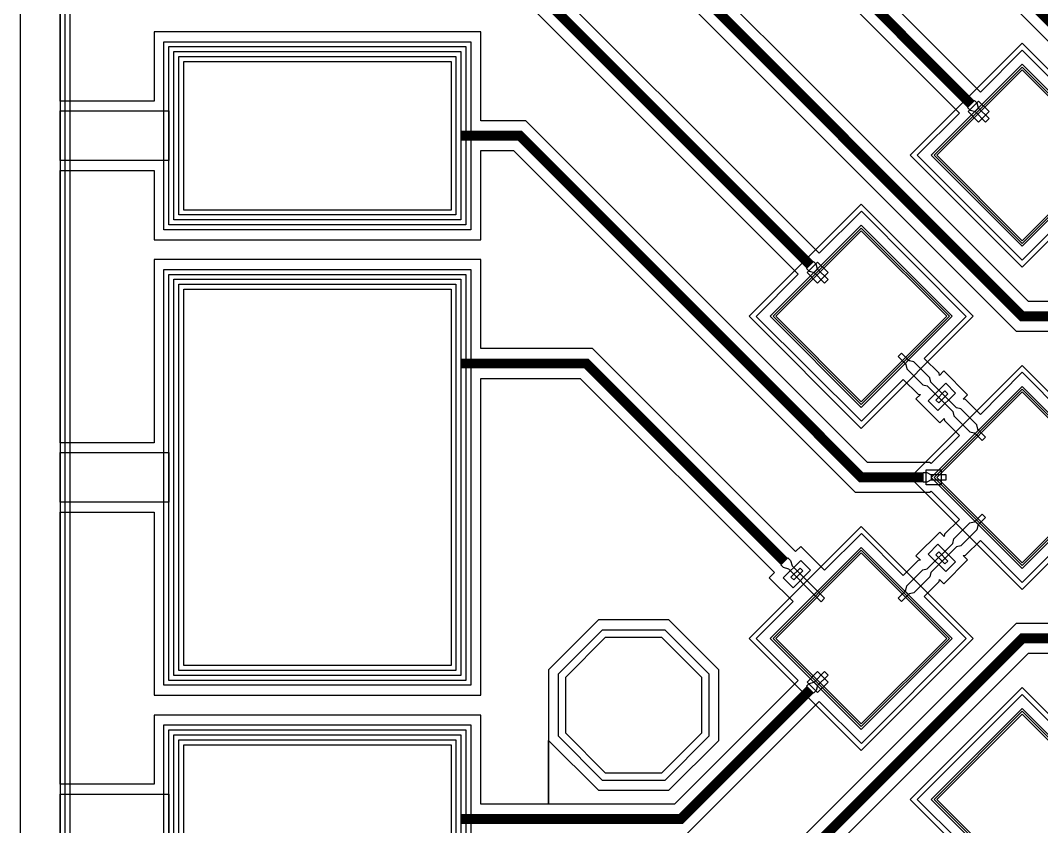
# Model space of a CAD drawing. Extents: x -87611 to 96139, y 77822 to 138139.
# Drawn here: x -7215 to -6184, y 82951 to 83765 of the extents above; entities that cross this region are included whole.
import ezdxf

# ---------------------------------------------------------------- set-up
doc = ezdxf.new("R2010")
doc.units = 0
doc.header["$MEASUREMENT"] = 0
doc.layers.get('0').update_dxf_attribs({"color": 6})
for name, color, linetype in [('L10D0 Abs', 4, 'Continuous'), ('L12D0 Etch', 190, 'Continuous'), ('L14D0 Au', 2, 'Continuous'), ('L15D0 PVIA', 7, 'Continuous'), ('L18D0 SU8', 7, 'Continuous'), ('L1D0 Plug', 200, 'Continuous'), ('L3D0 Base', 3, 'Continuous'), ('L4D0 Cntr', 1, 'Continuous'), ('L50D0 SiO2', 52, 'Continuous'), ('L7D0 DE', 42, 'Continuous'), ('L8D0 Wire', 5, 'Continuous'), ('L9D0 Cont', 30, 'Continuous')]:
    doc.layers.add(name, color=color, linetype=linetype)

# ---------------------------------------------------------------- blocks, each defined once
blk = doc.blocks.new('32PAD')
at = {"layer": 'L14D0 Au'}
blk.add_lwpolyline([(-80, 10), (-80, 290), (80, 290), (80, 10)], close=True, dxfattribs=at)
at = {"layer": 'L15D0 PVIA'}
blk.add_lwpolyline([(-75, 15), (-75, 285), (75, 285), (75, 15)], close=True, dxfattribs=at)
at = {"layer": 'L3D0 Base'}
for points in [[(-25, 300), (-25, 410), (25, 410), (25, 300)], [(-90, 0), (-90, 300), (90, 300), (90, 0)]]:
    blk.add_lwpolyline(points, close=True, dxfattribs=at)
at = {"layer": 'L4D0 Cntr'}
blk.add_lwpolyline([(-85, 5), (-85, 295), (85, 295), (85, 5)], close=True, dxfattribs=at)
at = {"layer": 'L8D0 Wire'}
blk.add_lwpolyline([(-95, -5), (-95, 305), (95, 305), (95, -5)], close=True, dxfattribs=at)
blk = doc.blocks.new('_32PADS')
at = {"layer": 'L14D0 Au'}
blk.add_lwpolyline([(-1340, -195), (-1340, 195), (-1060, 195), (-1060, -195)], close=True, dxfattribs=at)
at = {"layer": 'L15D0 PVIA'}
blk.add_lwpolyline([(-1335, -190), (-1335, 190), (-1065, 190), (-1065, -190)], close=True, dxfattribs=at)
at = {"layer": 'L3D0 Base'}
for points in [[(-1350, -205), (-1350, 205), (-1050, 205), (-1050, -205)], [(-1460, -25), (-1460, 25), (-1350, 25), (-1350, -25)]]:
    blk.add_lwpolyline(points, close=True, dxfattribs=at)
at = {"layer": 'L4D0 Cntr'}
blk.add_lwpolyline([(-1345, -200), (-1345, 200), (-1055, 200), (-1055, -200)], close=True, dxfattribs=at)
at = {"layer": 'L8D0 Wire'}
blk.add_lwpolyline([(-1355, -210), (-1355, 210), (-1045, 210), (-1045, -210)], close=True, dxfattribs=at)
at = {"rotation": 90}
for p in [(-1050, 345), (-1050, -345)]:
    blk.add_blockref('32PAD', p, dxfattribs=at)
blk = doc.blocks.new('_PRBE_BTM')
at = {"layer": 'L1D0 Plug'}
blk.add_lwpolyline([(-25, -12.5), (-25, 12.5), (-11, 12.5), (-11, -12.5)], close=True, dxfattribs=at)
at = {"layer": 'L3D0 Base'}
for points in [[(-55, 2.5), (-45, 2.5), (-45, -2.5), (-55, -2.5)], [(-3.75, -5), (-8.75, -2.5), (-45, -2.5), (-45, 2.5), (-8.75, 2.5), (-3.75, 5), (0, 5), (0, -5)]]:
    blk.add_lwpolyline(points, close=True, dxfattribs=at)
at = {"layer": 'L9D0 Cont'}
blk.add_lwpolyline([(-20, -6.5), (-20, 6.5), (-16, 6.5), (-16, -6.5)], close=True, dxfattribs=at)
blk = doc.blocks.new('_32CONN_BTM')
at = {"layer": 'L1D0 Plug'}
blk.add_lwpolyline([(-7, -12.5), (-7, 12.5), (7, 12.5), (7, -12.5)], close=True, dxfattribs=at)
at = {"layer": 'L3D0 Base'}
for points in [[(-50, 2.5), (-60, 2.5), (-60, -2.5), (-50, -2.5)], [(-45, -5), (-48.75, -2.5), (-50, -2.5), (-50, 2.5), (-48.75, 2.5), (-45, 5), (-22, 5), (-18.25, 2.5), (18.25, 2.5), (22, 5), (45, 5), (48.75, 2.5), (50, 2.5), (50, -2.5), (48.75, -2.5), (45, -5), (22, -5), (18.25, -2.5), (-18.25, -2.5), (-22, -5)], [(50, 2.5), (60, 2.5), (60, -2.5), (50, -2.5)]]:
    blk.add_lwpolyline(points, close=True, dxfattribs=at)
at = {"layer": 'L9D0 Cont'}
blk.add_lwpolyline([(-2, -6.5), (-2, 6.5), (2, 6.5), (2, -6.5)], close=True, dxfattribs=at)
blk = doc.blocks.new('_32PRBE_TOP')
at = {"layer": 'L50D0 SiO2', "linetype": 'Continuous'}
blk.add_lwpolyline([(3.223, 7.5), (18.223, 7.5), (18.223, -7.5), (3.223, -7.5)], close=True, dxfattribs=at)
at = {"layer": 'L8D0 Wire'}
for points in [[(0, 5), (3.75, 5), (8.223, 2.5), (8.223, -2.5), (3.75, -5), (0, -5)], [(23.223, 2.5), (8.223, 2.5), (8.223, -2.5), (23.223, -2.5)]]:
    blk.add_lwpolyline(points, close=True, dxfattribs=at)
blk = doc.blocks.new('_32TRCE130')
at = {"layer": 'L14D0 Au'}
for points in [[(-261.6, 445.5), (-219.2, 487.9), (-325.3, 594), (-367.7, 551.5), (-790, 973.8), (-790, 1035), (-700, 1035), (-700, 1365), (-770, 1365), (-770, 1460), (-610, 1460), (-610, 1365), (-680, 1365), (-680, 1035), (-590, 1035), (-590, 894.1), (-177.6, 481.7), (-177.6, 419.2)], [(-147.6, 419.2), (-147.6, 494.1), (-560, 906.5)], [(-360, 826.7), (-226.3, 693), (-268.7, 650.5), (-162.6, 544.5), (-120.2, 586.9), (-105.3, 572), (-103, 571.6), (-107.5, 567.1), (-83.4, 543.1), (-79, 547.5), (-78.5, 545.2), (-63.6, 530.3), (-106.1, 487.9), (-63.6, 445.5)], [(525.9, 1035), (205.1, 714.2), (162.6, 756.6), (56.6, 650.5), (99, 608.1), (84.1, 593.2), (83.7, 590.9), (79.2, 595.4), (55.2, 571.3), (59.6, 566.9), (57.3, 566.4), (42.4, 551.5), (13.9, 580.1), (15, 581.8), (15, 644.3), (360, 989.3), (360, 1035), (450, 1035), (450, 1365), (380, 1365), (380, 1460), (540, 1460)], [(63.6, 445.5), (106.1, 487.9), (63.6, 530.3), (78.5, 545.2), (79, 547.5), (83.4, 543.1), (107.5, 567.1), (103, 571.6), (105.3, 572), (120.2, 586.9), (162.6, 544.5), (268.7, 650.5), (226.3, 693), (553.3, 1020)], [(700, 1046.5), (147.6, 494.1), (147.6, 419.2)], [(325.3, 381.8), (431.3, 487.9), (388.9, 530.3), (878.6, 1020), (998.3, 1020), (998.3, 1035), (1024.8, 1035), (1140, 1150.2), (1140, 1140), (998.3, 998.3), (977.1, 998.3), (147.6, 168.8)]]:
    blk.add_lwpolyline(points, dxfattribs=at)
for points in [[(-205.1, 714.2), (-330, 839.1), (-330, 966.6), (-265.6, 966.6), (-316, 916.1), (-316, 844.9), (-265.6, 794.5), (-194.4, 794.5), (-144, 844.9), (-144, 916.1), (-194.4, 966.6), (-330, 966.6), (-330, 1035), (-240, 1035), (-240, 1365), (-310, 1365), (-310, 1460), (-35, 1460), (-35, 1365), (-220, 1365), (-220, 1035), (100, 1035), (100, 934.4), (-96.2, 738.2), (-101.5, 743.5), (-125.5, 719.5), (-162.6, 756.6)], [(-42.4, 551.5), (-57.3, 566.4), (-59.6, 566.9), (-55.2, 571.3), (-79.2, 595.4), (-83.7, 590.9), (-84.1, 593.2), (-99, 608.1), (-56.6, 650.5), (-93.7, 687.7), (-69.7, 711.7), (-75, 717), (130, 922), (130, 1035), (220, 1035), (220, 1365), (35, 1365), (35, 1460), (310, 1460), (310, 1365), (240, 1365), (240, 1035), (330, 1035), (330, 1001.8), (-15, 656.8), (-15, 581.8), (-13.9, 580.1)], [(205.1, 388.9), (176.5, 417.5), (177.6, 419.2), (177.6, 481.7), (715.9, 1020), (820, 1020), (820, 1035), (851.2, 1035), (367.7, 551.5), (325.3, 594), (219.2, 487.9), (261.6, 445.5), (246.8, 430.6), (246.3, 428.3), (241.8, 432.7), (217.8, 408.7), (222.3, 404.2), (219.9, 403.8)]]:
    blk.add_lwpolyline(points, close=True, dxfattribs=at)
at = {"layer": 'L3D0 Base', "const_width": 10}
for points in [[(115, 1055), (115, 928.2), (-84.9, 728.3)], [(115, 1055), (115, 928.2), (74.2, 887.4)]]:
    blk.add_lwpolyline(points, dxfattribs=at)
at = {"layer": 'L8D0 Wire', "const_width": 10}
for points in [[(-100.1, 162.6), (-162.6, 162.6), (-983.3, 983.3), (-983.3, 1055)], [(-162.6, 425.4), (-162.6, 487.9), (-575, 900.3), (-575, 1055)], [(-214.4, 702.3), (-345, 832.9), (-345, 1055)], [(345, 1055), (345, 995.5), (0, 650.5), (0, 588.1)], [(162.6, 425.4), (162.6, 487.9), (709.7, 1035), (805, 1035), (805, 1055)], [(214.4, 702.3), (547.1, 1035), (575, 1035), (575, 1055)], [(377, 539.7), (872.4, 1035), (983.3, 1035), (983.3, 1055)]]:
    blk.add_lwpolyline(points, dxfattribs=at)
at = {"linetype": 'Continuous'}
for name, p, rotation in [('_PRBE_BTM', (-84.9, 728.3), 45), ('_32PRBE_TOP', (-214.4, 702.3), 315), ('_32CONN_BTM', (-81.3, 569.2), 315), ('_32PRBE_TOP', (0, 588.1), 270)]:
    blk.add_blockref(name, p, dxfattribs=dict(at, rotation=rotation))
at = {"linetype": 'Continuous', "xscale": -1, "rotation": 45}
for name, p in [('_32PRBE_TOP', (214.4, 702.3)), ('_32CONN_BTM', (81.3, 569.2)), ('_32PRBE_TOP', (377, 539.7))]:
    blk.add_blockref(name, p, dxfattribs=at)
blk = doc.blocks.new('PIX130')
at = {"layer": 'L3D0 Base'}
blk.add_lwpolyline([(-65, -65), (-65, 65), (65, 65), (65, -65)], close=True, dxfattribs=at)
at = {"layer": 'L4D0 Cntr'}
blk.add_lwpolyline([(-63, -63), (-63, 63), (63, 63), (63, -63)], close=True, dxfattribs=at)
at = {"layer": 'L7D0 DE'}
blk.add_lwpolyline([(-80, -80), (-80, 80), (80, 80), (80, -80)], close=True, dxfattribs=at)
blk = doc.blocks.new('PIX130A')
at = {"layer": 'L10D0 Abs'}
blk.add_lwpolyline([(-61, -61), (-61, 61), (61, 61), (61, -61)], close=True, dxfattribs=at)
at = {"linetype": 'Continuous'}
blk.add_blockref('PIX130', (0, 0), dxfattribs=at)
blk = doc.blocks.new('_SU8_POST')
at = {"layer": 'L18D0 SU8'}
blk.add_lwpolyline([(-28.5, -68.5), (-68.5, -28.5), (-68.5, 28.5), (-28.5, 68.5), (28.5, 68.5), (68.5, 28.5), (68.5, -28.5), (28.5, -68.5)], close=True, dxfattribs=at)
at = {"layer": 'L3D0 Base'}
blk.add_lwpolyline([(-31.5, -76), (-76, -31.5), (-76, 31.5), (-31.5, 76), (31.5, 76), (76, 31.5), (76, -31.5), (31.5, -76)], close=True, dxfattribs=at)
blk = doc.blocks.new('$32_130_C')
at = {"layer": 'L12D0 Etch'}
blk.add_lwpolyline([(0, 0), (0, 2950), (50, 2950), (50, 50), (2950, 50), (2950, 2950), (0, 2950), (0, 3000), (3000, 3000), (3000, 0)], close=True, dxfattribs=at)
at = {"layer": 'L3D0 Base'}
blk.add_lwpolyline([(0, 0), (0, 2960), (40, 2960), (40, 40), (2960, 40), (2960, 2960), (0, 2960), (0, 3000), (3000, 3000), (3000, 0)], close=True, dxfattribs=at)
at = {"layer": 'L4D0 Cntr'}
blk.add_lwpolyline([(0, 0), (0, 2955), (45, 2955), (45, 45), (2955, 45), (2955, 2955), (0, 2955), (0, 3000), (3000, 3000), (3000, 0)], close=True, dxfattribs=at)
at = {"layer": 'L7D0 DE'}
blk.add_lwpolyline([(0, 0), (0, 2960), (40, 2960), (40, 40), (2960, 40), (2960, 2960), (0, 2960), (0, 3000), (3000, 3000), (3000, 0)], close=True, dxfattribs=at)
for name in ['_32PADS', '_32TRCE130']:
    blk.add_blockref(name, (1500, 1500))
for name, p, rotation in [('_32TRCE130', (1500, 1500), 90), ('PIX130A', (1012.096, 1825.269), 45), ('PIX130A', (849.462, 1662.635), 45), ('PIX130A', (1012.096, 1500), 45), ('PIX130A', (849.462, 1337.365), 45), ('_SU8_POST', (619.462, 1270), 45), ('PIX130A', (1012.096, 1174.731), 45)]:
    blk.add_blockref(name, p, dxfattribs=dict(rotation=rotation))

msp = doc.modelspace()

# ---------------------------------------------------------------- block references
at = {"linetype": 'Continuous'}
msp.add_blockref('$32_130_C', (-7215.1, 81803.8), dxfattribs=at)

doc.saveas('drawing.dxf')
